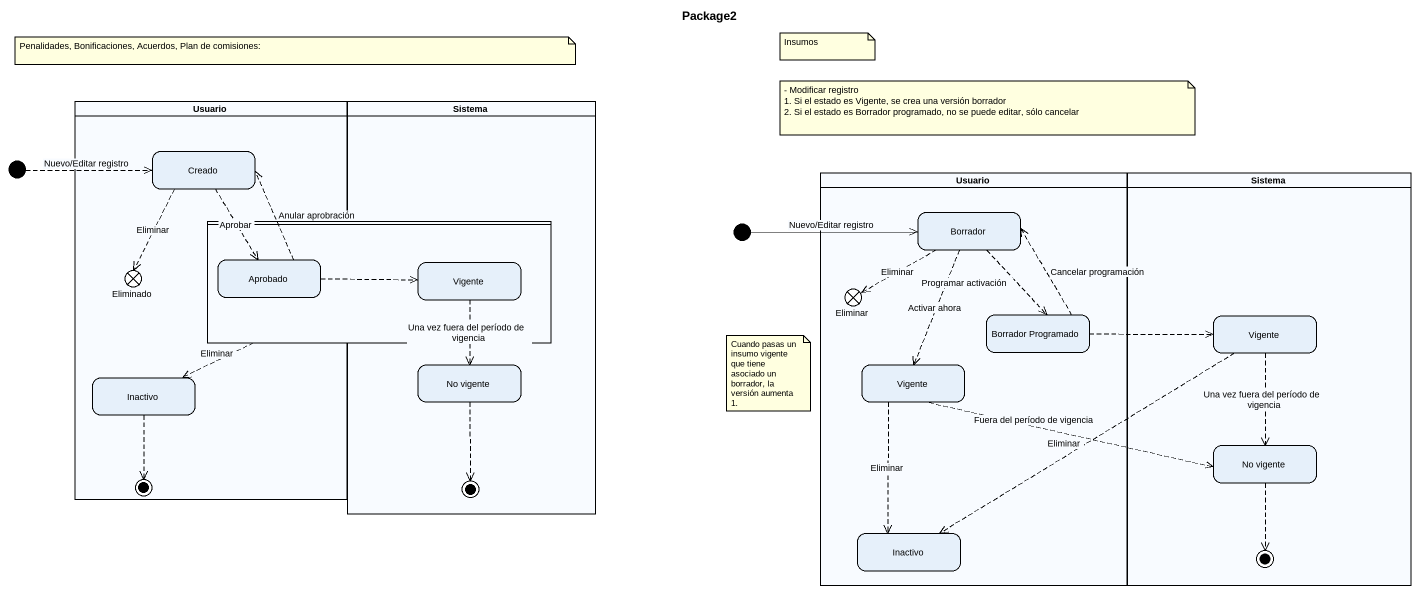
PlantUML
@startuml
title Package2
hide empty description
state Usuario <<partition>> {
  state Creado
  state Eliminado <<end>>
  state Inactivo
  Inactivo -[dashed]-> [*]
}
state Sistema <<partition>> {
  state "No vigente" as No_vigente
  No_vigente -[dashed]-> [*]
}
state initial1 <<start>>
state "Usuario" as Usuario_2 <<partition>> {
  state Borrador
  state Eliminar <<end>>
  state "Borrador Programado" as Borrador_Programado
  state "Vigente" as Vigente_3
  state "Inactivo" as Inactivo_2
}
state "Sistema" as Sistema_2 <<partition>> {
  state "Vigente" as Vigente_2
  state "No vigente" as No_vigente_2
  No_vigente_2 -[dashed]-> [*]
}
state " " as lane1 <<partition>> {
  state Aprobado
  state Vigente
}
state initial2 <<start>>
Creado -[dashed]-> Aprobado : Aprobar
Creado -[dashed]-> Eliminado : Eliminar
initial1 -right[dashed]-> Creado : Nuevo/Editar registro
lane1 -left[dashed]-> Inactivo : Eliminar
initial2 -right-> Borrador : Nuevo/Editar registro
Borrador -left[dashed]-> Eliminar : Eliminar
Borrador -[dashed]-> Borrador_Programado : Programar activación
Borrador -[dashed]-> Vigente_3 : Activar ahora
Aprobado -up[dashed]-> Creado : Anular aprobración
Aprobado -right[dashed]-> Vigente
Vigente -[dashed]-> No_vigente : Una vez fuera del período de vigencia
Borrador_Programado -up[dashed]-> Borrador : Cancelar programación
Borrador_Programado -right[dashed]-> Vigente_2
Vigente_2 -[dashed]-> No_vigente_2 : Una vez fuera del período de vigencia
Vigente_2 -[dashed]-> Inactivo_2 : Eliminar
Vigente_3 -right[dashed]-> No_vigente_2 : Fuera del período de vigencia
Vigente_3 -[dashed]-> Inactivo_2 : Eliminar
note as N1
  Insumos
end note
note as N2
  Penalidades, Bonificaciones, Acuerdos, Plan de comisiones:
end note
note as N3
  - Modificar registro
  1. Si el estado es Vigente, se crea una versión borrador
  2. Si el estado es Borrador programado, no se puede editar, sólo cancelar
end note
note as N4
  Cuando pasas un insumo vigente que tiene asociado un borrador, la versión aumenta 1.
end note
@enduml
